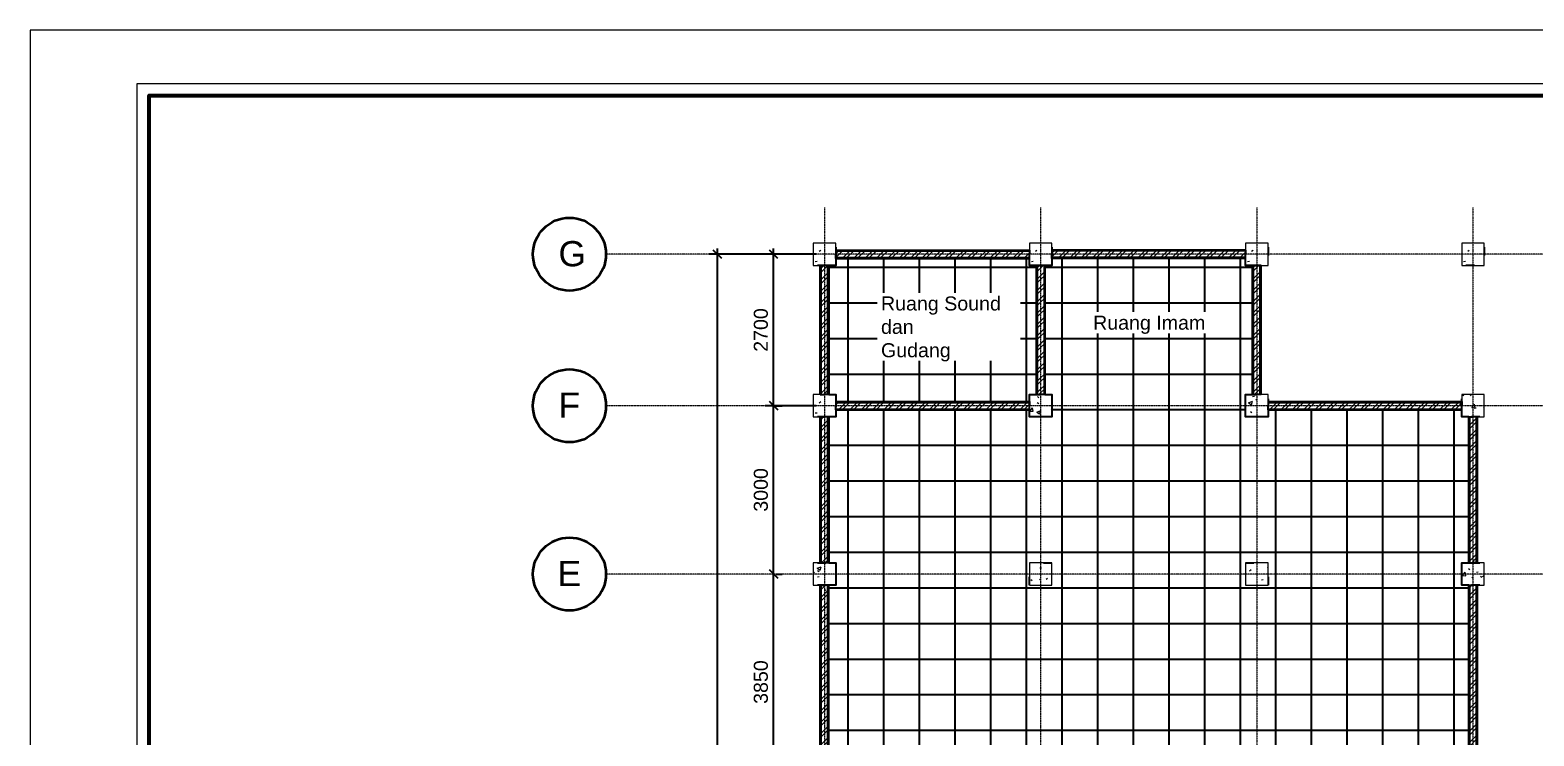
# Model space of a CAD drawing. Header units: millimetres. Extents: x 181904 to 315432, y 14752 to 46226.
# Drawn here: x 226414 to 253200, y 33645 to 46226 of the extents above; entities that cross this region are included whole.
import ezdxf

# ---------------------------------------------------------------- set-up
doc = ezdxf.new("R2010")
doc.units = ezdxf.units.MM
doc.linetypes.add('Grid Line', pattern=[21, 12, -3, 3, -3])
for name, color, linetype, lineweight in [('A-ANNO-DIMS', 211, 'Continuous', 9), ('A-STRT-Cstruktur', 4, 'Continuous', 15), ('A-WALL', 113, 'Continuous', 9), ('A-WALL-PATT', 111, 'Continuous', 25), ('G-ANNO-TEXT', 231, 'Continuous', 9), ('S-COLS', 52, 'Continuous', 9), ('S-GRID', 1, 'Continuous', 9), ('S-GRID-IDEN', 1, 'Continuous', 35)]:
    doc.layers.add(name, color=color, linetype=linetype, lineweight=lineweight)
doc.styles.add('Arial', font='arial.ttf', dxfattribs={"height": 450})
doc.styles.add('Arial_1', font='arial.ttf', dxfattribs={"height": 250})
doc.dimstyles.new('Diagonal_-_2_5mm_Arial', dxfattribs={"dimscale": 304.8, "dimtxt": 255.06485, "dimasz": 0.492126, "dimexe": 0.492126, "dimexo": 0.492126, "dimgap": 0.328084, "dimtad": 1, "dimdec": 0, "dimzin": 0, "dimdsep": 46, "dimtxsty": 'Arial_1', "dimblk1": 'OBLIQUE', "dimblk2": 'OBLIQUE', "dimsah": 1, "dimcen": 0.09, "dimdle": 0.328084, "dimazin": 0, "dimtfac": 1, "dimtdec": 4, "dimtix": 1, "dimtmove": 0, "dimatfit": 3, "dimfxl": 1, "dimtvp": 1, "dimtfill": 1, "dimtolj": 1, "dimtzin": 0, "dimarcsym": 2})
pattern_1 = [(50, (248800.8, 26252.3), (728.737, -63.756), [76.2, -838.2]), (355, (248800.8, 26252.3), (-140.97, 764.228), [60.96, -670.56]), (100.451, (248861.5, 26247), (587.77, 700.467), [64.76, -712.36]), (46.184, (248800.8, 26455.5), (1084.316, -168.17), [114.3, -1257.3]), (96.636, (248891.1, 26441.5), (949.61, 989.71), [97.14, -1068.54]), (351.184, (248800.8, 26455.5), (949.62, 989.7), [91.44, -1005.84]), (21, (248902.4, 26404.7), (606.458, -409.06), [76.2, -838.2]), (326, (248902.4, 26404.7), (247.21, 736.753), [60.96, -670.56]), (71.451, (248952.9, 26370.6), (853.668, 327.685), [64.76, -712.36]), (37.5, (248800.77, 26252.3), (12.3547, 338.22), [33.528, -628.904, 33.528, -647.192, -673.1]), (37.5, (248800.77, 26252.3), (12.3547, 338.22), [-1343.152, 33.528, -639.572]), (7.5, (248800.77, 26252.3), (267.279, 400.722), [33.528, -354.584, 33.528, -613.664, -256.54]), (7.5, (248800.77, 26252.3), (267.279, 400.722), [-1035.304, 33.528, -223.012]), (327.5, (248574.2, 26252.3), (542.3633, -22.9153), [33.528, -220.472, 33.528, -758.952, -1051.56]), (327.5, (248574.2, 26252.3), (542.3633, -22.9153), [-1046.48, 33.528, -1018.032]), (317.5, (248472.6, 26252.3), (592.517, 101.707), [33.528, -296.672, 33.528, -492.76, -746.76]), (317.5, (248472.6, 26252.3), (592.517, 101.707), [-856.488, 33.528, -713.232])]
pattern_2 = [(0, (248800.77, 26252.3), (812.8, 203.2), [33.528, -576.072, 33.528, -576.072, -3251.2]), (0, (248800.77, 26252.3), (812.8, 203.2), [-1219.2, 33.528, -1185.672, 33.528, -576.072, -1422.4]), (0, (248800.77, 26252.3), (812.8, 203.2), [-3048, 33.528, -372.872, 33.528, -982.472]), (120, (249105.57, 26353.9), (-582.3764, 602.3054), [33.528, -576.072, 33.528, -576.072, -3251.2]), (120, (249105.57, 26353.9), (-582.3764, 602.3054), [-1219.2, 33.528, -1185.672, 33.528, -576.072, -1422.4]), (120, (249105.57, 26353.9), (-582.3764, 602.3054), [-3048, 33.528, -372.872, 33.528, -982.472]), (240, (249207.17, 26760.3), (-230.4236, -805.5054), [33.528, -576.072, 33.528, -576.072, -3251.2]), (240, (249207.17, 26760.3), (-230.4236, -805.5054), [-1219.2, 33.528, -1185.672, 33.528, -576.072, -1422.4]), (240, (249207.17, 26760.3), (-230.4236, -805.5054), [-3048, 33.528, -372.872, 33.528, -982.472])]
pattern_3 = [(90, (199075.2, 23585.5), (-635, 0), []), (180, (199075.2, 23585.5), (0, -635), [])]
pattern_4 = [(45, (199075.21, 23585.5), (-101.02788, 101.02788), []), (45, (199142.56, 23585.5), (-101.02788, 101.02788), [])]

# ---------------------------------------------------------------- blocks, each defined once
blk = doc.blocks.new('Grid - Standard-24584-LANTAI 2')
at = {"layer": 'S-GRID-IDEN'}
blk.add_circle((0, 0), 6.5, dxfattribs=at)
blk = doc.blocks.new('_Oblique')
at = {"color": 0, "linetype": 'ByBlock', "lineweight": -2}
blk.add_line((-0.5, -0.5), (0.5, 0.5), dxfattribs=at)
blk = doc.blocks.new('*D35')
at = {"layer": 'A-ANNO-DIMS', "color": 0, "lineweight": -2, "transparency": 16777216}
for p, q in [((239658, 32580), (239658, 36630)), ((239702, 36530), (239808, 36530)), ((239702, 32680), (239808, 32680))]:
    blk.add_line(p, q, dxfattribs=at)
at = {"layer": 'Defpoints', "color": 0, "transparency": 16777216}
for p in [(239552, 36530), (239658, 36530), (239552, 32680)]:
    blk.add_point(p, dxfattribs=at)
at = {"layer": 'A-ANNO-DIMS', "color": 0, "lineweight": -2, "transparency": 16777216, "xscale": 150, "yscale": 150, "zscale": 150}
for p, rotation in [((239658, 36530), 90), ((239658, 32680), 270)]:
    blk.add_blockref('_Oblique', p, dxfattribs=dict(at, rotation=rotation))
at = {"layer": 'A-ANNO-DIMS', "color": 0, "transparency": 16777216, "insert": (239431, 34605), "char_height": 250, "width": 922.94, "attachment_point": 5, "rotation": 90, "style": 'Arial_1', "bg_fill": 3, "box_fill_scale": 1.1, "bg_fill_color": 256, "bg_fill_true_color": 13158600, "bg_fill_transparency": 0}
blk.add_mtext('\\A1;3850', dxfattribs=at)
blk = doc.blocks.new('*D36')
at = {"layer": 'A-ANNO-DIMS', "color": 0, "lineweight": -2, "transparency": 16777216}
for p, q in [((239658, 36430), (239658, 39630)), ((239702, 39530), (239808, 39530)), ((239702, 36530), (239808, 36530))]:
    blk.add_line(p, q, dxfattribs=at)
at = {"layer": 'Defpoints', "color": 0, "transparency": 16777216}
for p in [(239552, 39530), (239658, 39530), (239552, 36530)]:
    blk.add_point(p, dxfattribs=at)
at = {"layer": 'A-ANNO-DIMS', "color": 0, "lineweight": -2, "transparency": 16777216, "xscale": 150, "yscale": 150, "zscale": 150}
for p, rotation in [((239658, 39530), 90), ((239658, 36530), 270)]:
    blk.add_blockref('_Oblique', p, dxfattribs=dict(at, rotation=rotation))
at = {"layer": 'A-ANNO-DIMS', "color": 0, "transparency": 16777216, "insert": (239431, 38030), "char_height": 250, "width": 922.94, "attachment_point": 5, "rotation": 90, "style": 'Arial_1', "bg_fill": 3, "box_fill_scale": 1.1, "bg_fill_color": 256, "bg_fill_true_color": 13158600, "bg_fill_transparency": 0}
blk.add_mtext('\\A1;3000', dxfattribs=at)
blk = doc.blocks.new('*D37')
at = {"layer": 'A-ANNO-DIMS', "color": 0, "lineweight": -2, "transparency": 16777216}
for p, q in [((239658, 39430), (239658, 42330)), ((240414, 42230), (239508, 42230)), ((240414, 39530), (239508, 39530))]:
    blk.add_line(p, q, dxfattribs=at)
at = {"layer": 'Defpoints', "color": 0, "transparency": 16777216}
for p in [(239658, 42230), (240564, 42230), (240564, 39530)]:
    blk.add_point(p, dxfattribs=at)
at = {"layer": 'A-ANNO-DIMS', "color": 0, "lineweight": -2, "transparency": 16777216, "xscale": 150, "yscale": 150, "zscale": 150}
for p, rotation in [((239658, 42230), 90), ((239658, 39530), 270)]:
    blk.add_blockref('_Oblique', p, dxfattribs=dict(at, rotation=rotation))
at = {"layer": 'A-ANNO-DIMS', "color": 0, "transparency": 16777216, "insert": (239431, 40880), "char_height": 250, "attachment_point": 5, "rotation": 90, "style": 'Arial_1', "bg_fill": 3, "box_fill_scale": 1.1, "bg_fill_color": 256, "bg_fill_true_color": 13158600, "bg_fill_transparency": 0}
blk.add_mtext('\\A1;2700', dxfattribs=at)
blk = doc.blocks.new('*D38')
at = {"layer": 'A-ANNO-DIMS', "color": 0, "lineweight": -2, "transparency": 16777216}
for p, q in [((238658, 21880), (238658, 42330)), ((239508, 42230), (238508, 42230)), ((239508, 21980), (238508, 21980))]:
    blk.add_line(p, q, dxfattribs=at)
at = {"layer": 'Defpoints', "color": 0, "transparency": 16777216}
for p in [(238658, 42230), (239658, 42230), (239658, 21980)]:
    blk.add_point(p, dxfattribs=at)
at = {"layer": 'A-ANNO-DIMS', "color": 0, "lineweight": -2, "transparency": 16777216, "xscale": 150, "yscale": 150, "zscale": 150}
for p, rotation in [((238658, 42230), 90), ((238658, 21980), 270)]:
    blk.add_blockref('_Oblique', p, dxfattribs=dict(at, rotation=rotation))
at = {"layer": 'A-ANNO-DIMS', "color": 0, "transparency": 16777216, "insert": (238431, 32105), "char_height": 250, "attachment_point": 5, "rotation": 90, "style": 'Arial_1', "bg_fill": 3, "box_fill_scale": 1.1, "bg_fill_color": 256, "bg_fill_true_color": 13158600, "bg_fill_transparency": 0}
blk.add_mtext('\\A1;20250', dxfattribs=at)
blk = doc.blocks.new('KOPSTR')
at = {"color": 8}
blk.add_lwpolyline([(997258, 628249), (997258, 586244), (1056658, 586244), (1056658, 628249)], close=True, dxfattribs=at)
at = {"lineweight": 13}
blk.add_lwpolyline([(1055385, 626976), (1055385, 587517), (999803, 587517), (999803, 626976)], close=True, dxfattribs=at)
at = {"color": 1, "lineweight": 53, "ltscale": 0.05}
blk.add_lwpolyline([(1045676, 626693), (1045676, 587800), (1000086, 587800), (1000086, 626693)], close=True, dxfattribs=at)

msp = doc.modelspace()

# ---------------------------------------------------------------- hatches: boundary and pattern name
at = {"true_color": 0x636466}
h = msp.add_hatch(dxfattribs=at)
h.set_pattern_fill('ANSI37', color=251, scale=200, angle=45)
h.set_pattern_definition(pattern_3)
h.paths.add_polyline_path([(244338.6, 42030.2), (244288.6, 42030.2), (244213.6, 42030.2), (244213.6, 42155.2), (240763.6, 42155.2), (240763.6, 42030.2), (240638.6, 42030.2), (240638.6, 39730.2), (240763.6, 39730.2), (240763.6, 39605.2), (244213.6, 39605.2), (244213.6, 39655.2), (244213.6, 39730.2), (244338.6, 39730.2)])
h.paths.add_polyline_path([(244413.6, 39330.2), (244213.6, 39330.2), (244213.6, 39455.2), (240763.6, 39455.2), (240763.6, 39330.2), (240638.6, 39330.2), (240638.6, 36730.2), (240763.6, 36730.2), (240763.6, 36330.2), (240623.6, 36330.2), (240623.6, 32880.2), (240763.6, 32880.2), (240763.6, 32480.2), (240638.6, 32480.2), (240638.6, 29030.2), (240763.6, 29030.2), (240763.6, 28905.2), (244213.6, 28905.2), (244213.6, 29030.2), (244413.6, 29030.2)])
h.paths.add_polyline_path([(248263.6, 39330.2), (248063.6, 39330.2), (248063.6, 39530.2), (244613.6, 39530.2), (244613.6, 39330.2), (244413.6, 39330.2), (244413.6, 29030.2), (244613.6, 29030.2), (244613.6, 28630.2), (244488.6, 28630.2), (244488.6, 25180.2), (244613.6, 25180.2), (244613.6, 25055.2), (248063.6, 25055.2), (248063.6, 25180.2), (248263.6, 25180.2)])
h.paths.add_polyline_path([(252038.6, 39330.2), (251913.6, 39330.2), (251913.6, 39455.2), (248463.6, 39455.2), (248463.6, 39330.2), (248263.6, 39330.2), (248263.6, 36730.2), (248463.6, 36730.2), (248463.6, 36530.2), (251913.6, 36530.2), (251913.6, 36730.2), (252038.6, 36730.2)])
h.paths.add_polyline_path([(252038.6, 36330.2), (251913.6, 36330.2), (251913.6, 36530.2), (248463.6, 36530.2), (248463.6, 36330.2), (248263.6, 36330.2), (248263.6, 32880.2), (248463.6, 32880.2), (248463.6, 32680.2), (251913.6, 32680.2), (251913.6, 32880.2), (252038.6, 32880.2)])
h.paths.add_polyline_path([(252038.6, 32480.2), (251913.6, 32480.2), (251913.6, 32680.2), (248463.6, 32680.2), (248463.6, 32480.2), (248263.6, 32480.2), (248263.6, 29030.2), (248463.6, 29030.2), (248463.6, 28830.2), (251913.6, 28830.2), (251913.6, 29030.2), (252038.6, 29030.2)])
h.paths.add_polyline_path([(252038.6, 28630.2), (251913.6, 28630.2), (251913.6, 28830.2), (248463.6, 28830.2), (248463.6, 28630.2), (248388.6, 28630.2), (248263.6, 28630.2), (248263.6, 25180.2), (248463.6, 25180.2), (248463.6, 25055.2), (251913.6, 25055.2), (251913.6, 25180.2), (252038.6, 25180.2)])
h.paths.add_polyline_path([(251988.6, 24780.2), (251913.6, 24780.2), (251913.6, 24905.2), (248463.6, 24905.2), (248463.6, 24780.2), (248263.6, 24780.2), (248263.6, 22180.2), (248463.6, 22180.2), (248463.6, 22105.2), (251913.6, 22105.2), (251913.6, 22180.2), (251988.6, 22180.2)])
h.paths.add_polyline_path([(248263.6, 24780.2), (248063.6, 24780.2), (248063.6, 24905.2), (244613.6, 24905.2), (244613.6, 24780.2), (244413.6, 24780.2), (244413.6, 22180.2), (244613.6, 22180.2), (244613.6, 22105.2), (248063.6, 22105.2), (248063.6, 22180.2), (248263.6, 22180.2)])
h.paths.add_polyline_path([(244413.6, 24780.2), (244213.6, 24780.2), (244213.6, 24980.2), (240763.6, 24980.2), (240763.6, 24780.2), (240620.7, 24780.2), (240620.7, 24654.8), (240608.1, 22305.6), (240620.7, 22305.6), (240620.7, 22180.2), (240763.6, 22180.2), (240763.6, 22105.2), (244213.6, 22105.2), (244213.6, 22180.2), (244413.6, 22180.2)])
h.paths.add_polyline_path([(241479.8, 40258.3), (243740.9, 40258.3), (243740.9, 41606.8), (241479.8, 41606.8)], flags=24)
h.paths.add_polyline_path([(245934.6, 31191.4), (247456.9, 31191.4), (247456.9, 31706.5), (245934.6, 31706.5)], flags=24)
h.paths.add_polyline_path([(245949.8, 31588.2), (247026.9, 31588.2), (247026.9, 32103.4), (245949.8, 32103.4)], flags=24)
h.paths.add_polyline_path([(245016, 23367.7), (246305.4, 23367.7), (246305.4, 23882.9), (245016, 23882.9)], flags=24)
h = msp.add_hatch(dxfattribs=at)
h.set_pattern_fill('ANSI37', color=251, scale=200, angle=45)
h.set_pattern_definition(pattern_3)
h.paths.add_polyline_path([(248063.6, 39530.2), (248063.6, 39730.2), (248188.6, 39730.2), (248188.6, 42030.2), (248063.6, 42030.2), (248063.6, 42155.2), (244613.6, 42155.2), (244613.6, 42030.2), (244488.6, 42030.2), (244488.6, 39730.2), (244613.6, 39730.2), (244613.6, 39530.2)])
h.paths.add_polyline_path([(245257.7, 40749.1), (247382, 40749.1), (247382, 41264.3), (245257.7, 41264.3)], flags=24)
at = {"layer": 'A-WALL-PATT', "lineweight": 9}
h = msp.add_hatch(dxfattribs=at)
h.set_pattern_fill('ANSI32', color=256, scale=15, style=0)
h.set_pattern_definition(pattern_4)
h.paths.add_polyline_path([(244413.6, 42030.2), (244353.6, 42030.2), (244353.6, 39730.2), (244413.6, 39730.2)])
h.paths.add_polyline_path([(244213.6, 39590.2), (240763.6, 39590.2), (240763.6, 39530.2), (244213.6, 39530.2)])
h.paths.add_polyline_path([(244213.6, 39530.2), (240763.6, 39530.2), (240763.6, 39470.2), (244213.6, 39470.2)])
h.paths.add_polyline_path([(240623.6, 42030.2), (240563.6, 42030.2), (240563.6, 39730.2), (240623.6, 39730.2)])
h.paths.add_polyline_path([(240563.6, 42030.2), (240503.6, 42030.2), (240503.6, 39730.2), (240563.6, 39730.2)])
h.paths.add_polyline_path([(240623.6, 39330.2), (240563.6, 39330.2), (240563.6, 36730.2), (240623.6, 36730.2)])
h.paths.add_polyline_path([(240563.6, 39330.2), (240503.6, 39330.2), (240503.6, 36730.2), (240563.6, 36730.2)])
h.paths.add_polyline_path([(244213.6, 42230.2), (240763.6, 42230.2), (240763.6, 42170.2), (244213.6, 42170.2)])
h.paths.add_polyline_path([(244213.6, 42290.2), (240763.6, 42290.2), (240763.6, 42230.2), (244213.6, 42230.2)])
h.paths.add_polyline_path([(248063.6, 42230.2), (244613.6, 42230.2), (244613.6, 42170.2), (248063.6, 42170.2)])
h.paths.add_polyline_path([(248063.6, 42290.2), (244613.6, 42290.2), (244613.6, 42230.2), (248063.6, 42230.2)])
h.paths.add_polyline_path([(248323.6, 42030.2), (248263.6, 42030.2), (248263.6, 39730.2), (248323.6, 39730.2)])
h.paths.add_polyline_path([(248263.6, 42030.2), (248203.6, 42030.2), (248203.6, 39730.2), (248263.6, 39730.2)])
h.paths.add_polyline_path([(251913.6, 39590.2), (248463.6, 39590.2), (248463.6, 39530.2), (251913.6, 39530.2)])
h.paths.add_polyline_path([(251913.6, 39530.2), (248463.6, 39530.2), (248463.6, 39470.2), (251913.6, 39470.2)])
h.paths.add_polyline_path([(252173.6, 39330.2), (252113.6, 39330.2), (252113.6, 36730.2), (252173.6, 36730.2)])
h.paths.add_polyline_path([(252113.6, 39330.2), (252053.6, 39330.2), (252053.6, 36730.2), (252113.6, 36730.2)])
h.paths.add_polyline_path([(252173.6, 36330.2), (252113.6, 36330.2), (252113.6, 32880.2), (252173.6, 32880.2)])
h.paths.add_polyline_path([(252113.6, 36330.2), (252053.6, 36330.2), (252053.6, 32880.2), (252113.6, 32880.2)])
h.paths.add_polyline_path([(252173.6, 32480.2), (252113.6, 32480.2), (252113.6, 29030.2), (252173.6, 29030.2)])
h.paths.add_polyline_path([(252113.6, 32480.2), (252053.6, 32480.2), (252053.6, 29030.2), (252113.6, 29030.2)])
h.paths.add_polyline_path([(252173.6, 28630.2), (252113.6, 28630.2), (252113.6, 25180.2), (252173.6, 25180.2)])
h.paths.add_polyline_path([(252113.6, 28630.2), (252053.6, 28630.2), (252053.6, 25180.2), (252113.6, 25180.2)])
h.paths.add_polyline_path([(251913.6, 25040.2), (248463.6, 25040.2), (248463.6, 24980.2), (251913.6, 24980.2)])
h.paths.add_polyline_path([(251913.6, 24980.2), (248463.6, 24980.2), (248463.6, 24920.2), (251913.6, 24920.2)])
h.paths.add_polyline_path([(248063.6, 25040.2), (244613.6, 25040.2), (244613.6, 24980.2), (248063.6, 24980.2)])
h.paths.add_polyline_path([(248063.6, 24980.2), (244613.6, 24980.2), (244613.6, 24920.2), (248063.6, 24920.2)])
h.paths.add_polyline_path([(244473.6, 28630.2), (244413.6, 28630.2), (244413.6, 25180.2), (244473.6, 25180.2)])
h.paths.add_polyline_path([(244413.6, 28630.2), (244353.6, 28630.2), (244353.6, 25180.2), (244413.6, 25180.2)])
h.paths.add_polyline_path([(244213.6, 28830.2), (240763.6, 28830.2), (240763.6, 28770.2), (244213.6, 28770.2)])
h.paths.add_polyline_path([(244213.6, 28890.2), (240763.6, 28890.2), (240763.6, 28830.2), (244213.6, 28830.2)])
h.paths.add_polyline_path([(240623.6, 28630.2), (240563.6, 28630.2), (240563.6, 25180.2), (240623.6, 25180.2)])
h.paths.add_polyline_path([(240563.6, 28630.2), (240503.6, 28630.2), (240503.6, 25180.2), (240563.6, 25180.2)])
h.paths.add_polyline_path([(240623.6, 32480.2), (240563.6, 32480.2), (240563.6, 29030.2), (240623.6, 29030.2)])
h.paths.add_polyline_path([(240563.6, 32480.2), (240503.6, 32480.2), (240503.6, 29030.2), (240563.6, 29030.2)])
h.paths.add_polyline_path([(240623.6, 36330.2), (240563.6, 36330.2), (240563.6, 32880.2), (240623.6, 32880.2)])
h.paths.add_polyline_path([(240563.6, 36330.2), (240503.6, 36330.2), (240503.6, 32880.2), (240563.6, 32880.2)])
h = msp.add_hatch(dxfattribs=at)
h.set_pattern_fill('ANSI32', color=256, scale=15, style=0)
h.set_pattern_definition(pattern_4)
h.paths.add_polyline_path([(244473.6, 42030.2), (244413.6, 42030.2), (244413.6, 39730.2), (244473.6, 39730.2)])
h = msp.add_hatch(dxfattribs=at)
h.set_pattern_fill('FP_1', color=256, style=0, pattern_type=2)
h.set_pattern_definition(pattern_2)
h.paths.add_polyline_path([(244213.6, 39505.2), (244213.6, 39520.2), (240763.6, 39520.2), (240763.6, 39505.2)])
h = msp.add_hatch(dxfattribs=at)
h.set_pattern_fill('FP_1', color=256, style=0, pattern_type=2)
h.set_pattern_definition(pattern_2)
h.paths.add_polyline_path([(240588.6, 32880.2), (240588.6, 36330.2), (240573.6, 36330.2), (240573.6, 32880.2)])
at = {"layer": 'S-COLS'}
h = msp.add_hatch(dxfattribs=at)
h.set_pattern_fill('FP_2', color=256, style=0, pattern_type=2)
h.set_pattern_definition([(50, (248800.8, 28952.3), (728.737, -63.756), [76.2, -838.2]), (355, (248800.8, 28952.3), (-140.97, 764.228), [60.96, -670.56]), (100.451, (248861.5, 28947), (587.77, 700.467), [64.76, -712.36]), (46.184, (248800.8, 29155.5), (1084.316, -168.17), [114.3, -1257.3]), (96.636, (248891.1, 29141.5), (949.61, 989.71), [97.14, -1068.54]), (351.184, (248800.8, 29155.5), (949.62, 989.7), [91.44, -1005.84]), (21, (248902.4, 29104.7), (606.458, -409.06), [76.2, -838.2]), (326, (248902.4, 29104.7), (247.21, 736.753), [60.96, -670.56]), (71.451, (248952.9, 29070.6), (853.668, 327.685), [64.76, -712.36]), (37.5, (248800.77, 28952.3), (12.3547, 338.22), [33.528, -628.904, 33.528, -647.192, -673.1]), (37.5, (248800.77, 28952.3), (12.3547, 338.22), [-1343.152, 33.528, -639.572]), (7.5, (248800.77, 28952.3), (267.279, 400.722), [33.528, -354.584, 33.528, -613.664, -256.54]), (7.5, (248800.77, 28952.3), (267.279, 400.722), [-1035.304, 33.528, -223.012]), (327.5, (248574.2, 28952.3), (542.3633, -22.9153), [33.528, -220.472, 33.528, -758.952, -1051.56]), (327.5, (248574.2, 28952.3), (542.3633, -22.9153), [-1046.48, 33.528, -1018.032]), (317.5, (248472.6, 28952.3), (592.517, 101.707), [33.528, -296.672, 33.528, -492.76, -746.76]), (317.5, (248472.6, 28952.3), (592.517, 101.707), [-856.488, 33.528, -713.232])])
h.paths.add_polyline_path([(240763.6, 42030.2), (240763.6, 42430.2), (240363.6, 42430.2), (240363.6, 42030.2)])
h = msp.add_hatch(dxfattribs=at)
h.set_pattern_fill('FP_2', color=256, style=0, pattern_type=2)
h.set_pattern_definition([(50, (252650.8, 28952.3), (728.737, -63.756), [76.2, -838.2]), (355, (252650.8, 28952.3), (-140.97, 764.228), [60.96, -670.56]), (100.451, (252711.5, 28947), (587.77, 700.467), [64.76, -712.36]), (46.184, (252650.8, 29155.5), (1084.316, -168.17), [114.3, -1257.3]), (96.636, (252741.1, 29141.5), (949.61, 989.71), [97.14, -1068.54]), (351.184, (252650.8, 29155.5), (949.62, 989.7), [91.44, -1005.84]), (21, (252752.4, 29104.7), (606.458, -409.06), [76.2, -838.2]), (326, (252752.4, 29104.7), (247.21, 736.753), [60.96, -670.56]), (71.451, (252802.9, 29070.6), (853.668, 327.685), [64.76, -712.36]), (37.5, (252650.77, 28952.3), (12.3547, 338.22), [33.528, -628.904, 33.528, -647.192, -673.1]), (37.5, (252650.77, 28952.3), (12.3547, 338.22), [-1343.152, 33.528, -639.572]), (7.5, (252650.77, 28952.3), (267.279, 400.722), [33.528, -354.584, 33.528, -613.664, -256.54]), (7.5, (252650.77, 28952.3), (267.279, 400.722), [-1035.304, 33.528, -223.012]), (327.5, (252424.2, 28952.3), (542.3633, -22.9153), [33.528, -220.472, 33.528, -758.952, -1051.56]), (327.5, (252424.2, 28952.3), (542.3633, -22.9153), [-1046.48, 33.528, -1018.032]), (317.5, (252322.6, 28952.3), (592.517, 101.707), [33.528, -296.672, 33.528, -492.76, -746.76]), (317.5, (252322.6, 28952.3), (592.517, 101.707), [-856.488, 33.528, -713.232])])
h.paths.add_polyline_path([(244613.6, 42030.2), (244613.6, 42430.2), (244213.6, 42430.2), (244213.6, 42030.2)])
h = msp.add_hatch(dxfattribs=at)
h.set_pattern_fill('FP_2', color=256, style=0, pattern_type=2)
h.set_pattern_definition([(50, (256500.8, 28952.3), (728.737, -63.756), [76.2, -838.2]), (355, (256500.8, 28952.3), (-140.97, 764.228), [60.96, -670.56]), (100.451, (256561.5, 28947), (587.77, 700.467), [64.76, -712.36]), (46.184, (256500.8, 29155.5), (1084.316, -168.17), [114.3, -1257.3]), (96.636, (256591.1, 29141.5), (949.61, 989.71), [97.14, -1068.54]), (351.184, (256500.8, 29155.5), (949.62, 989.7), [91.44, -1005.84]), (21, (256602.4, 29104.7), (606.458, -409.06), [76.2, -838.2]), (326, (256602.4, 29104.7), (247.21, 736.753), [60.96, -670.56]), (71.451, (256652.9, 29070.6), (853.668, 327.685), [64.76, -712.36]), (37.5, (256500.77, 28952.3), (12.3547, 338.22), [33.528, -628.904, 33.528, -647.192, -673.1]), (37.5, (256500.77, 28952.3), (12.3547, 338.22), [-1343.152, 33.528, -639.572]), (7.5, (256500.77, 28952.3), (267.279, 400.722), [33.528, -354.584, 33.528, -613.664, -256.54]), (7.5, (256500.77, 28952.3), (267.279, 400.722), [-1035.304, 33.528, -223.012]), (327.5, (256274.2, 28952.3), (542.3633, -22.9153), [33.528, -220.472, 33.528, -758.952, -1051.56]), (327.5, (256274.2, 28952.3), (542.3633, -22.9153), [-1046.48, 33.528, -1018.032]), (317.5, (256172.6, 28952.3), (592.517, 101.707), [33.528, -296.672, 33.528, -492.76, -746.76]), (317.5, (256172.6, 28952.3), (592.517, 101.707), [-856.488, 33.528, -713.232])])
h.paths.add_polyline_path([(248463.6, 42030.2), (248463.6, 42430.2), (248063.6, 42430.2), (248063.6, 42030.2)])
h = msp.add_hatch(dxfattribs=at)
h.set_pattern_fill('FP_2', color=256, style=0, pattern_type=2)
h.set_pattern_definition([(50, (260350.8, 28952.3), (728.737, -63.756), [76.2, -838.2]), (355, (260350.8, 28952.3), (-140.97, 764.228), [60.96, -670.56]), (100.451, (260411.5, 28947), (587.77, 700.467), [64.76, -712.36]), (46.184, (260350.8, 29155.5), (1084.316, -168.17), [114.3, -1257.3]), (96.636, (260441.1, 29141.5), (949.61, 989.71), [97.14, -1068.54]), (351.184, (260350.8, 29155.5), (949.62, 989.7), [91.44, -1005.84]), (21, (260452.4, 29104.7), (606.458, -409.06), [76.2, -838.2]), (326, (260452.4, 29104.7), (247.21, 736.753), [60.96, -670.56]), (71.451, (260502.9, 29070.6), (853.668, 327.685), [64.76, -712.36]), (37.5, (260350.77, 28952.3), (12.3547, 338.22), [33.528, -628.904, 33.528, -647.192, -673.1]), (37.5, (260350.77, 28952.3), (12.3547, 338.22), [-1343.152, 33.528, -639.572]), (7.5, (260350.77, 28952.3), (267.279, 400.722), [33.528, -354.584, 33.528, -613.664, -256.54]), (7.5, (260350.77, 28952.3), (267.279, 400.722), [-1035.304, 33.528, -223.012]), (327.5, (260124.2, 28952.3), (542.3633, -22.9153), [33.528, -220.472, 33.528, -758.952, -1051.56]), (327.5, (260124.2, 28952.3), (542.3633, -22.9153), [-1046.48, 33.528, -1018.032]), (317.5, (260022.6, 28952.3), (592.517, 101.707), [33.528, -296.672, 33.528, -492.76, -746.76]), (317.5, (260022.6, 28952.3), (592.517, 101.707), [-856.488, 33.528, -713.232])])
h.paths.add_polyline_path([(252313.6, 42030.2), (252313.6, 42430.2), (251913.6, 42430.2), (251913.6, 42030.2)])
h = msp.add_hatch(dxfattribs=at)
h.set_pattern_fill('FP_2', color=256, style=0, pattern_type=2)
h.set_pattern_definition(pattern_1)
h.paths.add_polyline_path([(240763.6, 39330.2), (240763.6, 39730.2), (240363.6, 39730.2), (240363.6, 39330.2)])
h = msp.add_hatch(dxfattribs=at)
h.set_pattern_fill('FP_2', color=256, style=0, pattern_type=2)
h.set_pattern_definition(pattern_1)
h.paths.add_polyline_path([(244613.6, 39330.2), (244613.6, 39730.2), (244213.6, 39730.2), (244213.6, 39330.2)])
h = msp.add_hatch(dxfattribs=at)
h.set_pattern_fill('FP_2', color=256, style=0, pattern_type=2)
h.set_pattern_definition(pattern_1)
h.paths.add_polyline_path([(248463.6, 39330.2), (248463.6, 39730.2), (248063.6, 39730.2), (248063.6, 39330.2)])
h = msp.add_hatch(dxfattribs=at)
h.set_pattern_fill('FP_2', color=256, style=0, pattern_type=2)
h.set_pattern_definition(pattern_1)
h.paths.add_polyline_path([(252313.6, 39330.2), (252313.6, 39730.2), (251913.6, 39730.2), (251913.6, 39330.2)])
h = msp.add_hatch(dxfattribs=at)
h.set_pattern_fill('FP_2', color=256, style=0, pattern_type=2)
h.set_pattern_definition(pattern_1)
h.paths.add_polyline_path([(240763.6, 36330.2), (240763.6, 36730.2), (240363.6, 36730.2), (240363.6, 36330.2)])
h = msp.add_hatch(dxfattribs=at)
h.set_pattern_fill('FP_2', color=256, style=0, pattern_type=2)
h.set_pattern_definition(pattern_1)
h.paths.add_polyline_path([(244613.6, 36330.2), (244613.6, 36730.2), (244213.6, 36730.2), (244213.6, 36330.2)])
h = msp.add_hatch(dxfattribs=at)
h.set_pattern_fill('FP_2', color=256, style=0, pattern_type=2)
h.set_pattern_definition(pattern_1)
h.paths.add_polyline_path([(248463.6, 36330.2), (248463.6, 36730.2), (248063.6, 36730.2), (248063.6, 36330.2)])
h = msp.add_hatch(dxfattribs=at)
h.set_pattern_fill('FP_2', color=256, style=0, pattern_type=2)
h.set_pattern_definition(pattern_1)
h.paths.add_polyline_path([(252313.6, 36330.2), (252313.6, 36730.2), (251913.6, 36730.2), (251913.6, 36330.2)])

# ---------------------------------------------------------------- linework, layer by layer
at = {"layer": 'A-WALL', "lineweight": 25}
for p, q in [((240763.6, 42355.2), (240763.6, 42205.2)), ((244613.6, 42355.2), (244613.6, 42205.2)), ((248463.6, 42355.2), (248463.6, 42205.2)), ((252313.6, 42355.2), (252313.6, 42205.2)), ((240763.6, 42305.2), (240763.6, 42230.2)), ((240763.6, 42305.2), (244213.6, 42305.2)), ((240763.6, 42290.2), (244213.6, 42290.2)), ((240763.6, 42155.2), (240763.6, 42230.2)), ((240763.6, 42170.2), (244213.6, 42170.2)), ((240763.6, 42155.2), (244213.6, 42155.2)), ((244213.6, 42305.2), (244213.6, 42230.2)), ((244213.6, 42155.2), (244213.6, 42230.2)), ((248063.6, 42305.2), (244613.6, 42305.2)), ((244613.6, 42305.2), (244613.6, 42230.2)), ((248063.6, 42290.2), (244613.6, 42290.2)), ((244613.6, 42155.2), (244613.6, 42230.2)), ((248063.6, 42170.2), (244613.6, 42170.2)), ((248063.6, 42155.2), (244613.6, 42155.2)), ((248063.6, 42305.2), (248063.6, 42230.2)), ((248063.6, 42155.2), (248063.6, 42230.2)), ((240588.6, 42030.2), (240438.6, 42030.2)), ((244438.6, 42030.2), (244288.6, 42030.2)), ((244338.6, 42030.2), (244413.6, 42030.2)), ((244338.6, 42030.2), (244338.6, 39730.2)), ((244353.6, 42030.2), (244353.6, 39730.2)), ((244488.6, 42030.2), (244413.6, 42030.2)), ((244473.6, 42030.2), (244473.6, 39730.2)), ((244488.6, 42030.2), (244488.6, 39730.2)), ((248288.6, 42030.2), (248138.6, 42030.2)), ((248188.6, 39730.2), (248188.6, 42030.2)), ((248188.6, 42030.2), (248263.6, 42030.2)), ((248203.6, 39730.2), (248203.6, 42030.2)), ((248338.6, 42030.2), (248263.6, 42030.2)), ((248323.6, 39730.2), (248323.6, 42030.2)), ((248338.6, 39730.2), (248338.6, 42030.2)), ((252138.6, 42030.2), (251988.6, 42030.2)), ((240763.6, 39655.2), (240763.6, 39505.2)), ((244213.6, 39505.2), (244213.6, 39655.2)), ((244338.6, 39730.2), (244413.6, 39730.2)), ((244488.6, 39730.2), (244413.6, 39730.2)), ((244613.6, 39655.2), (244613.6, 39505.2)), ((248063.6, 39505.2), (248063.6, 39655.2)), ((248188.6, 39730.2), (248263.6, 39730.2)), ((248338.6, 39730.2), (248263.6, 39730.2)), ((248463.6, 39655.2), (248463.6, 39505.2)), ((251913.6, 39505.2), (251913.6, 39655.2)), ((240763.6, 39605.2), (240763.6, 39530.2)), ((240763.6, 39605.2), (244213.6, 39605.2)), ((240763.6, 39590.2), (244213.6, 39590.2)), ((240763.6, 39455.2), (240763.6, 39530.2)), ((240763.6, 39470.2), (244213.6, 39470.2)), ((240763.6, 39455.2), (244213.6, 39455.2)), ((244213.6, 39605.2), (244213.6, 39530.2)), ((244213.6, 39455.2), (244213.6, 39530.2)), ((248463.6, 39605.2), (248463.6, 39530.2)), ((248463.6, 39605.2), (251913.6, 39605.2)), ((248463.6, 39590.2), (251913.6, 39590.2)), ((248463.6, 39455.2), (248463.6, 39530.2)), ((248463.6, 39470.2), (251913.6, 39470.2)), ((248463.6, 39455.2), (251913.6, 39455.2)), ((251913.6, 39605.2), (251913.6, 39530.2)), ((251913.6, 39455.2), (251913.6, 39530.2)), ((240588.6, 39330.2), (240438.6, 39330.2)), ((240488.6, 36730.2), (240488.6, 39330.2)), ((240488.6, 39330.2), (240563.6, 39330.2)), ((240503.6, 36730.2), (240503.6, 39330.2)), ((240638.6, 39330.2), (240563.6, 39330.2)), ((240623.6, 36730.2), (240623.6, 39330.2)), ((240638.6, 36730.2), (240638.6, 39330.2)), ((244613.6, 39330.2), (244463.6, 39330.2)), ((248213.6, 39330.2), (248063.6, 39330.2)), ((252038.6, 39330.2), (252113.6, 39330.2)), ((252038.6, 39330.2), (252038.6, 36730.2)), ((252053.6, 39330.2), (252053.6, 36730.2)), ((252238.6, 39330.2), (252088.6, 39330.2)), ((252188.6, 39330.2), (252113.6, 39330.2)), ((252173.6, 39330.2), (252173.6, 36730.2)), ((252188.6, 39330.2), (252188.6, 36730.2)), ((240438.6, 36730.2), (240588.6, 36730.2)), ((240488.6, 36730.2), (240563.6, 36730.2)), ((240638.6, 36730.2), (240563.6, 36730.2)), ((244463.6, 36730.2), (244613.6, 36730.2)), ((248063.6, 36730.2), (248213.6, 36730.2)), ((252038.6, 36730.2), (252113.6, 36730.2)), ((252088.6, 36730.2), (252238.6, 36730.2)), ((252188.6, 36730.2), (252113.6, 36730.2)), ((240763.6, 36480.2), (240763.6, 36330.2)), ((244213.6, 36330.2), (244213.6, 36480.2)), ((248463.6, 36480.2), (248463.6, 36330.2)), ((251913.6, 36330.2), (251913.6, 36480.2)), ((240588.6, 36330.2), (240438.6, 36330.2)), ((240488.6, 32880.2), (240488.6, 36330.2)), ((240488.6, 36330.2), (240563.6, 36330.2)), ((240503.6, 32880.2), (240503.6, 36330.2)), ((240638.6, 36330.2), (240563.6, 36330.2)), ((240623.6, 32880.2), (240623.6, 36330.2)), ((240638.6, 32880.2), (240638.6, 36330.2)), ((252038.6, 36330.2), (252113.6, 36330.2)), ((252038.6, 36330.2), (252038.6, 32880.2)), ((252053.6, 36330.2), (252053.6, 32880.2)), ((252238.6, 36330.2), (252088.6, 36330.2)), ((252188.6, 36330.2), (252113.6, 36330.2)), ((252173.6, 36330.2), (252173.6, 32880.2)), ((252188.6, 36330.2), (252188.6, 32880.2))]:
    msp.add_line(p, q, dxfattribs=at)
at = {"layer": 'S-COLS'}
for p, q in [((240763.6, 42430.2), (240363.6, 42430.2)), ((240363.6, 42430.2), (240363.6, 42030.2)), ((240763.6, 42030.2), (240763.6, 42430.2)), ((244613.6, 42430.2), (244213.6, 42430.2)), ((244213.6, 42430.2), (244213.6, 42030.2)), ((244613.6, 42030.2), (244613.6, 42430.2)), ((248463.6, 42430.2), (248063.6, 42430.2)), ((248063.6, 42430.2), (248063.6, 42030.2)), ((248463.6, 42030.2), (248463.6, 42430.2)), ((252313.6, 42430.2), (251913.6, 42430.2)), ((251913.6, 42430.2), (251913.6, 42030.2)), ((252313.6, 42030.2), (252313.6, 42430.2)), ((240363.6, 42030.2), (240763.6, 42030.2)), ((244213.6, 42030.2), (244613.6, 42030.2)), ((248063.6, 42030.2), (248463.6, 42030.2)), ((251913.6, 42030.2), (252313.6, 42030.2)), ((240763.6, 39730.2), (240363.6, 39730.2)), ((240363.6, 39730.2), (240363.6, 39330.2)), ((240763.6, 39330.2), (240763.6, 39730.2)), ((244613.6, 39730.2), (244213.6, 39730.2)), ((244213.6, 39730.2), (244213.6, 39330.2)), ((244613.6, 39330.2), (244613.6, 39730.2)), ((248463.6, 39730.2), (248063.6, 39730.2)), ((248063.6, 39730.2), (248063.6, 39330.2)), ((248463.6, 39330.2), (248463.6, 39730.2)), ((252313.6, 39730.2), (251913.6, 39730.2)), ((251913.6, 39730.2), (251913.6, 39330.2)), ((252313.6, 39330.2), (252313.6, 39730.2)), ((240363.6, 39330.2), (240763.6, 39330.2)), ((244213.6, 39330.2), (244613.6, 39330.2)), ((248063.6, 39330.2), (248463.6, 39330.2)), ((251913.6, 39330.2), (252313.6, 39330.2)), ((240763.6, 36730.2), (240363.6, 36730.2)), ((240363.6, 36730.2), (240363.6, 36330.2)), ((240763.6, 36330.2), (240763.6, 36730.2)), ((244613.6, 36730.2), (244213.6, 36730.2)), ((244213.6, 36730.2), (244213.6, 36330.2)), ((244613.6, 36330.2), (244613.6, 36730.2)), ((248463.6, 36730.2), (248063.6, 36730.2)), ((248063.6, 36730.2), (248063.6, 36330.2)), ((248463.6, 36330.2), (248463.6, 36730.2)), ((252313.6, 36730.2), (251913.6, 36730.2)), ((251913.6, 36730.2), (251913.6, 36330.2)), ((252313.6, 36330.2), (252313.6, 36730.2)), ((240363.6, 36330.2), (240763.6, 36330.2)), ((244213.6, 36330.2), (244613.6, 36330.2)), ((248063.6, 36330.2), (248463.6, 36330.2)), ((251913.6, 36330.2), (252313.6, 36330.2))]:
    msp.add_line(p, q, dxfattribs=at)
at = {"layer": 'S-GRID', "linetype": 'Grid Line'}
for p, q in [((240563.6, 43062.1), (240563.6, 19183.1)), ((244413.6, 43062.1), (244413.6, 19183.1)), ((248263.6, 43062.1), (248263.6, 19183.1)), ((252113.6, 43062.1), (252113.6, 19183.1)), ((256178.3, 42230.2), (236671.4, 42230.2)), ((256178.3, 39530.2), (236671.4, 39530.2)), ((256178.3, 36530.2), (236671.4, 36530.2))]:
    msp.add_line(p, q, dxfattribs=at)

# ---------------------------------------------------------------- block references
at = {"layer": 'S-GRID-IDEN', "xscale": 99.99999999999993, "yscale": 99.99999999999993, "zscale": 99.99999999999993, "rotation": 89.99999999999982}
for p in [(236021.4, 42230.2), (236021.4, 39530.2), (236021.4, 36530.2)]:
    msp.add_blockref('Grid - Standard-24584-LANTAI 2', p, dxfattribs=at)

# ---------------------------------------------------------------- next in the draw order: texts
at = {"layer": 'G-ANNO-TEXT', "color": 7, "char_height": 250, "width": 2421.096, "attachment_point": 1, "style": 'Arial_1', "bg_fill": 3, "box_fill_scale": 1.25, "bg_fill_color": 256, "bg_fill_true_color": 13158600, "bg_fill_transparency": 0}
for s, insert in [('Ruang Sound^Jdan^JGudang', (241569.8, 41478.1)), ('Ruang Imam', (245347.7, 41135.7))]:
    msp.add_mtext(s, dxfattribs=dict(at, insert=insert))
at = {"layer": 'S-GRID-IDEN', "lineweight": 9, "char_height": 450, "attachment_point": 1, "style": 'Arial', "bg_fill": 3, "box_fill_scale": 1.25, "bg_fill_color": 256, "bg_fill_true_color": 13158600, "bg_fill_transparency": 0}
for s, insert, width in [('G', (235825.5, 42465.2), 472.996), ('F', (235825.5, 39765.2), 472.996), ('E', (235809, 36765.2), 513.08)]:
    msp.add_mtext(s, dxfattribs=dict(at, insert=insert, width=width))

# ---------------------------------------------------------------- next in the draw order: dimensions: what is measured, and where the dimension line sits
at = {"layer": 'A-ANNO-DIMS'}
dim = msp.add_linear_dim(base=(239658.5, 36530.2), p1=(239552.4, 32680.2), p2=(239552.4, 36530.2), angle=90, dimstyle='Diagonal_-_2_5mm_Arial', override={"dimpost": '<>', "dimfxl": 3850}, dxfattribs=at)
dim.commit()
dim.dimension.update_dxf_attribs({"geometry": '*D35', "text_midpoint": (239430.8, 34605.2)})

# ---------------------------------------------------------------- next in the draw order: linework, layer by layer
msp.add_lwpolyline([(252038.6, 32880.2), (252038.6, 36330.2), (251913.6, 36330.2), (251913.6, 36730.2), (252038.6, 36730.2), (252038.6, 39330.2), (251913.6, 39330.2), (251913.6, 39455.2), (248463.6, 39455.2), (248463.6, 39330.2), (248063.6, 39330.2), (248063.6, 39730.2), (248188.6, 39730.2), (248188.6, 42030.2), (248063.6, 42030.2), (248063.6, 42155.2), (244613.6, 42155.2)])

# ---------------------------------------------------------------- next in the draw order: dimensions: what is measured, and where the dimension line sits
dim = msp.add_linear_dim(base=(239658.5, 39530.2), p1=(239552.4, 36530.2), p2=(239552.4, 39530.2), angle=90, dimstyle='Diagonal_-_2_5mm_Arial', override={"dimpost": '<>', "dimfxl": 3000}, dxfattribs=at)
dim.commit()
dim.dimension.update_dxf_attribs({"geometry": '*D36', "text_midpoint": (239430.8, 38030.2)})

# ---------------------------------------------------------------- next in the draw order: dimensions: what is measured, and where the dimension line sits
dim = msp.add_aligned_dim(p1=(240563.6, 39530.2), p2=(240563.6, 42230.2), distance=905.1, dimstyle='Diagonal_-_2_5mm_Arial', override={"dimpost": '<>', "dimfxl": 3000}, dxfattribs=at)
dim.commit()
dim.dimension.update_dxf_attribs({"geometry": '*D37', "text_midpoint": (239430.8, 40880.2)})

# ---------------------------------------------------------------- next in the draw order: linework, layer by layer
for points in [[(244613.6, 42155.2), (244613.6, 42030.2), (244488.6, 42030.2), (244488.6, 39730.2), (244613.6, 39730.2), (244613.6, 39330.2), (244213.6, 39330.2), (244213.6, 39455.2), (240763.6, 39455.2), (240763.6, 39330.2), (240638.6, 39330.2), (240638.6, 36730.2), (240763.6, 36730.2), (240763.6, 36330.2), (240623.6, 36330.2), (240623.6, 32880.2)], [(240763.6, 42155.2), (240763.6, 42030.2), (240638.6, 42030.2), (240638.6, 39730.2), (240763.6, 39730.2), (240763.6, 39605.2), (244213.6, 39605.2), (244213.6, 39730.2), (244338.6, 39730.2), (244338.6, 42030.2), (244213.6, 42030.2), (244213.6, 42155.2), (240763.6, 42155.2)]]:
    msp.add_lwpolyline(points)
at = {"layer": 'A-WALL', "lineweight": 25}
for p, q in [((240488.6, 39730.2), (240488.6, 42030.2)), ((240488.6, 42030.2), (240563.6, 42030.2)), ((240503.6, 39730.2), (240503.6, 42030.2)), ((240638.6, 42030.2), (240563.6, 42030.2)), ((240623.6, 39730.2), (240623.6, 42030.2)), ((240638.6, 39730.2), (240638.6, 42030.2)), ((240488.6, 39730.2), (240563.6, 39730.2)), ((240638.6, 39730.2), (240563.6, 39730.2))]:
    msp.add_line(p, q, dxfattribs=at)

# ---------------------------------------------------------------- next in the draw order: dimensions: what is measured, and where the dimension line sits
at = {"layer": 'A-ANNO-DIMS'}
dim = msp.add_aligned_dim(p1=(239658.5, 21980.2), p2=(239658.5, 42230.2), distance=1000, dimstyle='Diagonal_-_2_5mm_Arial', override={"dimpost": '<>', "dimfxl": 3000}, dxfattribs=at)
dim.commit()
dim.dimension.update_dxf_attribs({"geometry": '*D38', "text_midpoint": (238430.8, 32105.2)})

# ---------------------------------------------------------------- next in the draw order: block references
at = {"layer": 'A-STRT-Cstruktur', "xscale": 0.749313087254457, "yscale": 0.749313087254457, "zscale": 0.749313087254457}
msp.add_blockref('KOPSTR', (-520844.6, -424528.8, -87794.3), dxfattribs=at)

doc.saveas('drawing.dxf')
